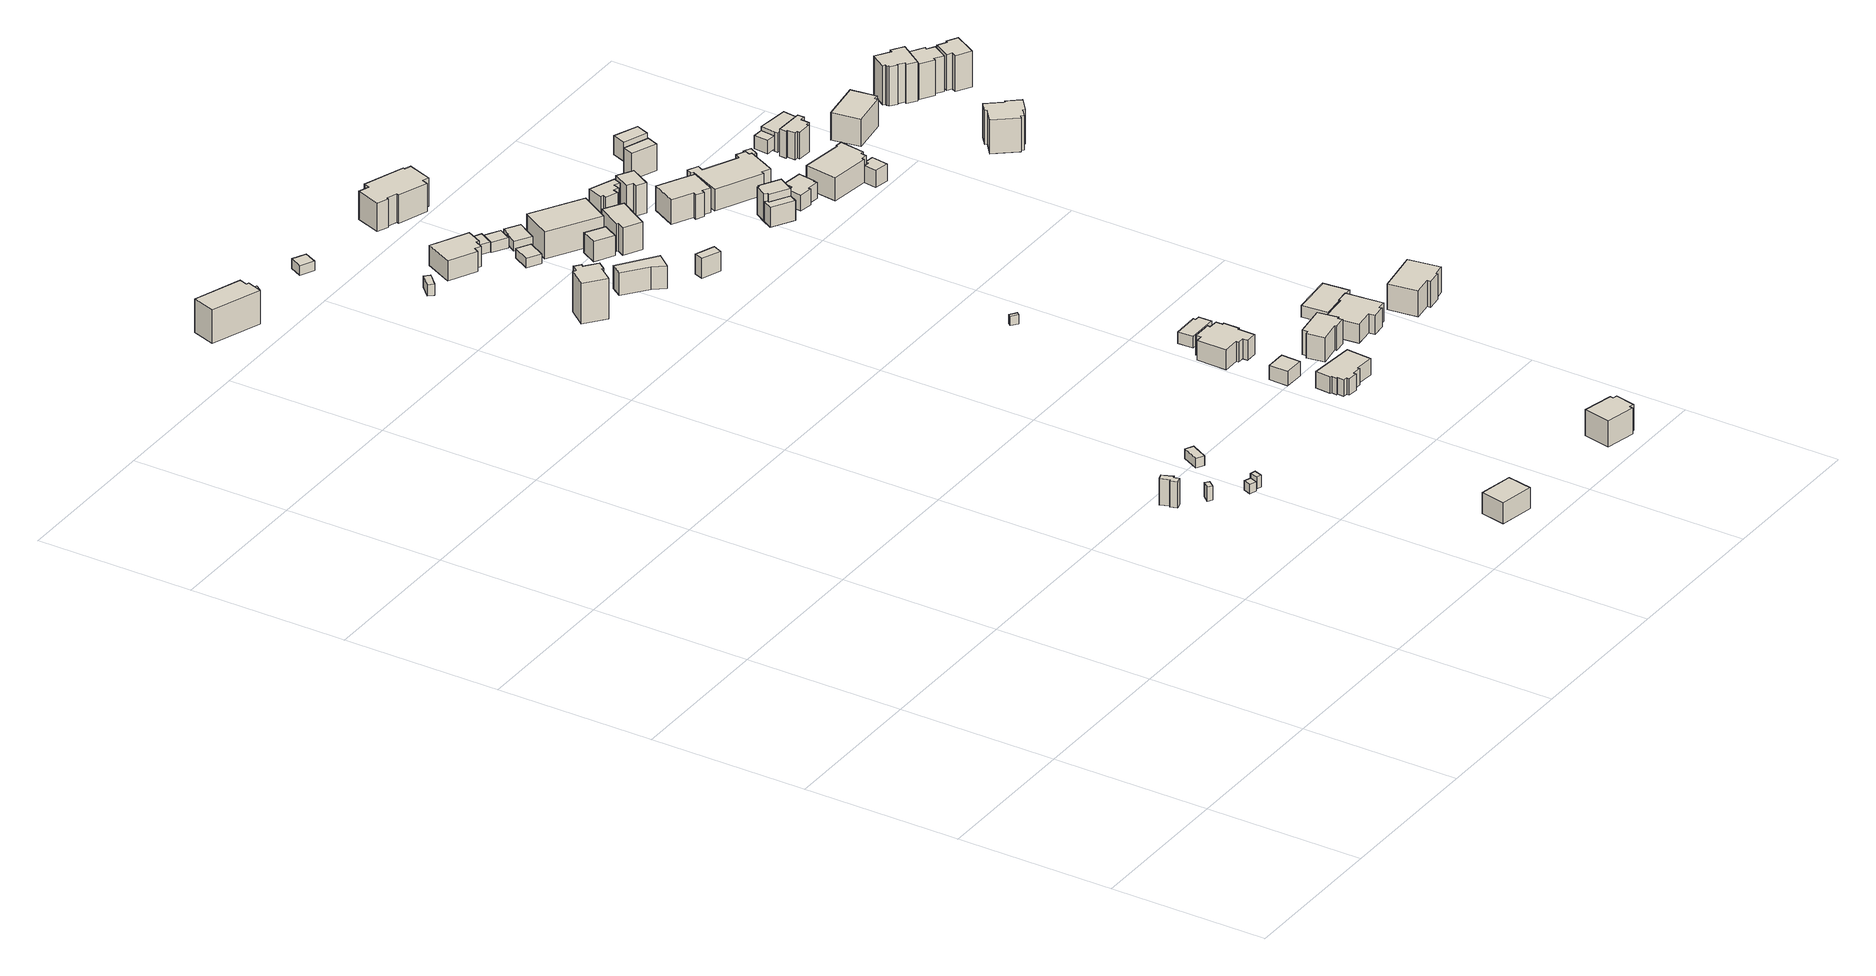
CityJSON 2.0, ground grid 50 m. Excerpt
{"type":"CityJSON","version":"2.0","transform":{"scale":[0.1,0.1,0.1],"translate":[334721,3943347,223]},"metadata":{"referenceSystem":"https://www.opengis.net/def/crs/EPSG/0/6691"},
"CityObjects":{
"building1":{"type":"Building","attributes":{"usage":"411","measuredHeight":14.5,"storeysAboveGround":1,"BuildingIDAttribute.prefecture":"14","BuildingIDAttribute.city":"14151","BuildingDetailAttribute.totalFloorArea":114.65,"BuildingDetailAttribute.buildingFootprintArea":114.65,"BuildingDetailAttribute.buildingStructureType":"601","BuildingDetailAttribute.buildingStructureOrgType":"1","BuildingDetailAttribute.orgUsage":"10","BuildingDetailAttribute.surveyYear":2015,"BuildingLandSlideRiskAttribute.description":"1","BuildingLandSlideRiskAttribute.areaType":"1"},"geometry":[{"type":"Solid","lod":"1","boundaries":[[[[0,1,2,3,4,5]],[[4,6,7,5]],[[3,8,6,4]],[[2,9,8,3]],[[1,10,9,2]],[[0,11,10,1]],[[5,7,11,0]],[[6,8,9,10,11,7]]]]}]},
"building2":{"type":"Building","attributes":{"BuildingIDAttribute.prefecture":"14","BuildingIDAttribute.city":"14151","BuildingDetailAttribute.surveyYear":2015,"BuildingLandSlideRiskAttribute.description":"1","BuildingLandSlideRiskAttribute.areaType":"1"},"geometry":[{"type":"Solid","lod":"1","boundaries":[[[[12,13,14,15]],[[14,16,17,15]],[[13,18,16,14]],[[12,19,18,13]],[[15,17,19,12]],[[16,18,19,17]]]]}]},
"building3":{"type":"Building","attributes":{"usage":"422","measuredHeight":5.3,"storeysAboveGround":1,"BuildingIDAttribute.prefecture":"14","BuildingIDAttribute.city":"14151","BuildingDetailAttribute.totalFloorArea":31.98,"BuildingDetailAttribute.buildingFootprintArea":31.98,"BuildingDetailAttribute.buildingStructureType":"601","BuildingDetailAttribute.buildingStructureOrgType":"1","BuildingDetailAttribute.orgUsage":"138","BuildingDetailAttribute.surveyYear":2015,"BuildingLandSlideRiskAttribute.description":"1","BuildingLandSlideRiskAttribute.areaType":"1"},"geometry":[{"type":"Solid","lod":"1","boundaries":[[[[20,21,22,23]],[[22,24,25,23]],[[21,26,24,22]],[[20,27,26,21]],[[23,25,27,20]],[[24,26,27,25]]]]}]},
"building4":{"type":"Building","attributes":{"measuredHeight":9,"BuildingIDAttribute.prefecture":"14","BuildingIDAttribute.city":"14151","BuildingDetailAttribute.surveyYear":2015},"geometry":[{"type":"Solid","lod":"1","boundaries":[[[[28,29,30,31,32,33,34,35]],[[34,36,37,35]],[[33,38,36,34]],[[32,39,38,33]],[[31,40,39,32]],[[30,41,40,31]],[[29,42,41,30]],[[28,43,42,29]],[[35,37,43,28]],[[36,38,39,40,41,42,43,37]]]]}]},
"building5":{"type":"Building","attributes":{"measuredHeight":3.9,"BuildingIDAttribute.prefecture":"14","BuildingIDAttribute.city":"14151","BuildingDetailAttribute.surveyYear":2015,"BuildingLandSlideRiskAttribute.description":"1","BuildingLandSlideRiskAttribute.areaType":"1"},"geometry":[{"type":"Solid","lod":"1","boundaries":[[[[44,45,46,47]],[[46,48,49,47]],[[45,50,48,46]],[[44,51,50,45]],[[47,49,51,44]],[[48,50,51,49]]]]}]},
"building6":{"type":"Building","attributes":{"measuredHeight":5,"BuildingIDAttribute.prefecture":"14","BuildingIDAttribute.city":"14151","BuildingDetailAttribute.surveyYear":2015},"geometry":[{"type":"Solid","lod":"1","boundaries":[[[[52,53,54,55]],[[54,56,57,55]],[[53,58,56,54]],[[52,59,58,53]],[[55,57,59,52]],[[56,58,59,57]]]]}]},
"building7":{"type":"Building","attributes":{"BuildingIDAttribute.prefecture":"14","BuildingIDAttribute.city":"14151","BuildingDetailAttribute.surveyYear":2015},"geometry":[{"type":"Solid","lod":"1","boundaries":[[[[60,61,62,63]],[[62,64,65,63]],[[61,66,64,62]],[[60,67,66,61]],[[63,65,67,60]],[[64,66,67,65]]]]}]},
"building8":{"type":"Building","attributes":{"measuredHeight":4.2,"BuildingIDAttribute.prefecture":"14","BuildingIDAttribute.city":"14151","BuildingDetailAttribute.surveyYear":2015},"geometry":[{"type":"Solid","lod":"1","boundaries":[[[[68,69,70,71]],[[70,72,73,71]],[[69,74,72,70]],[[68,75,74,69]],[[71,73,75,68]],[[72,74,75,73]]]]}]},
"building9":{"type":"Building","attributes":{"usage":"411","measuredHeight":14.2,"storeysAboveGround":2,"BuildingIDAttribute.prefecture":"14","BuildingIDAttribute.city":"14151","BuildingDetailAttribute.totalFloorArea":116.73,"BuildingDetailAttribute.buildingFootprintArea":58.37,"BuildingDetailAttribute.buildingStructureType":"601","BuildingDetailAttribute.buildingStructureOrgType":"1","BuildingDetailAttribute.orgUsage":"10","BuildingDetailAttribute.surveyYear":2015},"geometry":[{"type":"Solid","lod":"1","boundaries":[[[[76,77,78,79,80,81,82,83,84,85]],[[84,86,87,85]],[[83,88,86,84]],[[82,89,88,83]],[[81,90,89,82]],[[80,91,90,81]],[[79,92,91,80]],[[78,93,92,79]],[[77,94,93,78]],[[76,95,94,77]],[[85,87,95,76]],[[86,88,89,90,91,92,93,94,95,87]]]]}]},
"building10":{"type":"Building","attributes":{"usage":"411","measuredHeight":9.1,"storeysAboveGround":2,"BuildingIDAttribute.prefecture":"14","BuildingIDAttribute.city":"14151","BuildingDetailAttribute.totalFloorArea":195.23,"BuildingDetailAttribute.buildingFootprintArea":97.61,"BuildingDetailAttribute.buildingStructureType":"601","BuildingDetailAttribute.buildingStructureOrgType":"1","BuildingDetailAttribute.orgUsage":"10","BuildingDetailAttribute.surveyYear":2015,"BuildingLandSlideRiskAttribute.description":"1","BuildingLandSlideRiskAttribute.areaType":"1"},"geometry":[{"type":"Solid","lod":"1","boundaries":[[[[96,97,98,99,100,101,102,103]],[[102,104,105,103]],[[101,106,104,102]],[[100,107,106,101]],[[99,108,107,100]],[[98,109,108,99]],[[97,110,109,98]],[[96,111,110,97]],[[103,105,111,96]],[[104,106,107,108,109,110,111,105]]]]}]},
"building11":{"type":"Building","attributes":{"measuredHeight":3.7,"BuildingIDAttribute.prefecture":"14","BuildingIDAttribute.city":"14151","BuildingDetailAttribute.surveyYear":2015},"geometry":[{"type":"Solid","lod":"1","boundaries":[[[[112,113,114,115]],[[114,116,117,115]],[[113,118,116,114]],[[112,119,118,113]],[[115,117,119,112]],[[116,118,119,117]]]]}]},
"building12":{"type":"Building","attributes":{"usage":"411","measuredHeight":3.8,"storeysAboveGround":2,"BuildingIDAttribute.prefecture":"14","BuildingIDAttribute.city":"14151","BuildingDetailAttribute.totalFloorArea":31.25,"BuildingDetailAttribute.buildingFootprintArea":15.62,"BuildingDetailAttribute.buildingStructureType":"601","BuildingDetailAttribute.buildingStructureOrgType":"1","BuildingDetailAttribute.orgUsage":"10","BuildingDetailAttribute.surveyYear":2015,"BuildingLandSlideRiskAttribute.description":"1","BuildingLandSlideRiskAttribute.areaType":"1"},"geometry":[{"type":"Solid","lod":"1","boundaries":[[[[120,121,122,123]],[[122,124,125,123]],[[121,126,124,122]],[[120,127,126,121]],[[123,125,127,120]],[[124,126,127,125]]]]}]},
"building13":{"type":"Building","attributes":{"measuredHeight":5.1,"BuildingIDAttribute.prefecture":"14","BuildingIDAttribute.city":"14151","BuildingDetailAttribute.surveyYear":2015,"BuildingLandSlideRiskAttribute.description":"1","BuildingLandSlideRiskAttribute.areaType":"1"},"geometry":[{"type":"Solid","lod":"1","boundaries":[[[[128,129,130,131]],[[130,132,133,131]],[[129,134,132,130]],[[128,135,134,129]],[[131,133,135,128]],[[132,134,135,133]]]]}]},
"building14":{"type":"Building","attributes":{"usage":"411","measuredHeight":9.9,"storeysAboveGround":1,"BuildingIDAttribute.prefecture":"14","BuildingIDAttribute.city":"14151","BuildingDetailAttribute.totalFloorArea":170.17,"BuildingDetailAttribute.buildingFootprintArea":170.17,"BuildingDetailAttribute.buildingStructureType":"601","BuildingDetailAttribute.buildingStructureOrgType":"1","BuildingDetailAttribute.orgUsage":"10","BuildingDetailAttribute.surveyYear":2015,"BuildingLandSlideRiskAttribute.description":"1","BuildingLandSlideRiskAttribute.areaType":"1"},"geometry":[{"type":"Solid","lod":"1","boundaries":[[[[136,137,138,139,140,141,142,143,144,145,146,147,148,149]],[[148,150,151,149]],[[147,152,150,148]],[[146,153,152,147]],[[145,154,153,146]],[[144,155,154,145]],[[143,156,155,144]],[[142,157,156,143]],[[141,158,157,142]],[[140,159,158,141]],[[139,160,159,140]],[[138,161,160,139]],[[137,162,161,138]],[[136,163,162,137]],[[149,151,163,136]],[[150,152,153,154,155,156,157,158,159,160,161,162,163,151]]]]}]},
"building15":{"type":"Building","attributes":{"usage":"411","measuredHeight":3.9,"storeysAboveGround":2,"BuildingIDAttribute.prefecture":"14","BuildingIDAttribute.city":"14151","BuildingDetailAttribute.totalFloorArea":39.51,"BuildingDetailAttribute.buildingFootprintArea":19.75,"BuildingDetailAttribute.buildingStructureType":"601","BuildingDetailAttribute.buildingStructureOrgType":"1","BuildingDetailAttribute.orgUsage":"10","BuildingDetailAttribute.surveyYear":2015,"BuildingLandSlideRiskAttribute.description":"1","BuildingLandSlideRiskAttribute.areaType":"1"},"geometry":[{"type":"Solid","lod":"1","boundaries":[[[[164,165,166,167]],[[166,168,169,167]],[[165,170,168,166]],[[164,171,170,165]],[[167,169,171,164]],[[168,170,171,169]]]]}]},
"building16":{"type":"Building","attributes":{"usage":"411","measuredHeight":7.6,"storeysAboveGround":1,"BuildingIDAttribute.prefecture":"14","BuildingIDAttribute.city":"14151","BuildingDetailAttribute.totalFloorArea":58.87,"BuildingDetailAttribute.buildingFootprintArea":58.87,"BuildingDetailAttribute.buildingStructureType":"601","BuildingDetailAttribute.buildingStructureOrgType":"1","BuildingDetailAttribute.orgUsage":"10","BuildingDetailAttribute.surveyYear":2015,"BuildingLandSlideRiskAttribute.description":"1","BuildingLandSlideRiskAttribute.areaType":"1"},"geometry":[{"type":"Solid","lod":"1","boundaries":[[[[172,173,174,175,176]],[[175,177,178,176]],[[174,179,177,175]],[[173,180,179,174]],[[172,181,180,173]],[[176,178,181,172]],[[177,179,180,181,178]]]]}]},
"building17":{"type":"Building","attributes":{"usage":"413","storeysAboveGround":1,"BuildingIDAttribute.prefecture":"14","BuildingIDAttribute.city":"14151","BuildingDetailAttribute.totalFloorArea":33.97,"BuildingDetailAttribute.buildingFootprintArea":33.97,"BuildingDetailAttribute.buildingStructureType":"601","BuildingDetailAttribute.buildingStructureOrgType":"1","BuildingDetailAttribute.orgUsage":"30","BuildingDetailAttribute.surveyYear":2015,"BuildingLandSlideRiskAttribute.description":"1","BuildingLandSlideRiskAttribute.areaType":"1"},"geometry":[{"type":"Solid","lod":"1","boundaries":[[[[182,183,184,185,186,187]],[[186,188,189,187]],[[185,190,188,186]],[[184,191,190,185]],[[183,192,191,184]],[[182,193,192,183]],[[187,189,193,182]],[[188,190,191,192,193,189]]]]}]},
"building18":{"type":"Building","attributes":{"usage":"411","measuredHeight":7.7,"storeysAboveGround":1,"BuildingIDAttribute.prefecture":"14","BuildingIDAttribute.city":"14151","BuildingDetailAttribute.totalFloorArea":31.52,"BuildingDetailAttribute.buildingFootprintArea":31.52,"BuildingDetailAttribute.buildingStructureType":"601","BuildingDetailAttribute.buildingStructureOrgType":"1","BuildingDetailAttribute.orgUsage":"10","BuildingDetailAttribute.surveyYear":2015},"geometry":[{"type":"Solid","lod":"1","boundaries":[[[[194,195,196,197]],[[196,198,199,197]],[[195,200,198,196]],[[194,201,200,195]],[[197,199,201,194]],[[198,200,201,199]]]]}]},
"building19":{"type":"Building","attributes":{"usage":"411","measuredHeight":9.9,"storeysAboveGround":1,"BuildingIDAttribute.prefecture":"14","BuildingIDAttribute.city":"14151","BuildingDetailAttribute.totalFloorArea":178.72,"BuildingDetailAttribute.buildingFootprintArea":178.72,"BuildingDetailAttribute.buildingStructureType":"601","BuildingDetailAttribute.buildingStructureOrgType":"1","BuildingDetailAttribute.orgUsage":"10","BuildingDetailAttribute.surveyYear":2015},"geometry":[{"type":"Solid","lod":"1","boundaries":[[[[202,203,204,205]],[[204,206,207,205]],[[203,208,206,204]],[[202,209,208,203]],[[205,207,209,202]],[[206,208,209,207]]]]}]},
"building20":{"type":"Building","attributes":{"usage":"411","measuredHeight":6.5,"storeysAboveGround":1,"BuildingIDAttribute.prefecture":"14","BuildingIDAttribute.city":"14151","BuildingDetailAttribute.totalFloorArea":18.61,"BuildingDetailAttribute.buildingFootprintArea":18.61,"BuildingDetailAttribute.buildingStructureType":"601","BuildingDetailAttribute.buildingStructureOrgType":"1","BuildingDetailAttribute.orgUsage":"10","BuildingDetailAttribute.surveyYear":2015,"BuildingLandSlideRiskAttribute.description":"1","BuildingLandSlideRiskAttribute.areaType":"1"},"geometry":[{"type":"Solid","lod":"1","boundaries":[[[[210,211,212,213]],[[212,214,215,213]],[[211,216,214,212]],[[210,217,216,211]],[[213,215,217,210]],[[214,216,217,215]]]]}]},
"building21":{"type":"Building","attributes":{"usage":"411","measuredHeight":7.1,"storeysAboveGround":1,"BuildingIDAttribute.prefecture":"14","BuildingIDAttribute.city":"14151","BuildingDetailAttribute.totalFloorArea":71.22,"BuildingDetailAttribute.buildingFootprintArea":71.22,"BuildingDetailAttribute.buildingStructureType":"601","BuildingDetailAttribute.buildingStructureOrgType":"1","BuildingDetailAttribute.orgUsage":"10","BuildingDetailAttribute.surveyYear":2015,"BuildingLandSlideRiskAttribute.description":"1","BuildingLandSlideRiskAttribute.areaType":"1"},"geometry":[{"type":"Solid","lod":"1","boundaries":[[[[218,219,220,221]],[[220,222,223,221]],[[219,224,222,220]],[[218,225,224,219]],[[221,223,225,218]],[[222,224,225,223]]]]}]},
"building22":{"type":"Building","attributes":{"usage":"411","measuredHeight":9.9,"storeysAboveGround":2,"BuildingIDAttribute.prefecture":"14","BuildingIDAttribute.city":"14151","BuildingDetailAttribute.totalFloorArea":129.74,"BuildingDetailAttribute.buildingFootprintArea":64.87,"BuildingDetailAttribute.buildingStructureType":"601","BuildingDetailAttribute.buildingStructureOrgType":"1","BuildingDetailAttribute.orgUsage":"10","BuildingDetailAttribute.surveyYear":2015},"geometry":[{"type":"Solid","lod":"1","boundaries":[[[[226,227,228,229,230,231]],[[230,232,233,231]],[[229,234,232,230]],[[228,235,234,229]],[[227,236,235,228]],[[226,237,236,227]],[[231,233,237,226]],[[232,234,235,236,237,233]]]]}]},
"building23":{"type":"Building","attributes":{"usage":"411","measuredHeight":9.9,"storeysAboveGround":1,"BuildingIDAttribute.prefecture":"14","BuildingIDAttribute.city":"14151","BuildingDetailAttribute.totalFloorArea":39.64,"BuildingDetailAttribute.buildingFootprintArea":39.64,"BuildingDetailAttribute.buildingStructureType":"601","BuildingDetailAttribute.buildingStructureOrgType":"1","BuildingDetailAttribute.orgUsage":"10","BuildingDetailAttribute.surveyYear":2015},"geometry":[{"type":"Solid","lod":"1","boundaries":[[[[238,239,240,241,242,243,244,245,246,247]],[[246,248,249,247]],[[245,250,248,246]],[[244,251,250,245]],[[243,252,251,244]],[[242,253,252,243]],[[241,254,253,242]],[[240,255,254,241]],[[239,256,255,240]],[[238,257,256,239]],[[247,249,257,238]],[[248,250,251,252,253,254,255,256,257,249]]]]}]},
"building24":{"type":"Building","attributes":{"BuildingIDAttribute.prefecture":"14","BuildingIDAttribute.city":"14151","BuildingDetailAttribute.surveyYear":2015},"geometry":[{"type":"Solid","lod":"1","boundaries":[[[[258,259,260,261]],[[260,262,263,261]],[[259,264,262,260]],[[258,265,264,259]],[[261,263,265,258]],[[262,264,265,263]]]]}]},
"building25":{"type":"Building","attributes":{"usage":"411","measuredHeight":10.3,"storeysAboveGround":2,"BuildingIDAttribute.prefecture":"14","BuildingIDAttribute.city":"14151","BuildingDetailAttribute.totalFloorArea":64.96,"BuildingDetailAttribute.buildingFootprintArea":32.48,"BuildingDetailAttribute.buildingStructureType":"601","BuildingDetailAttribute.buildingStructureOrgType":"1","BuildingDetailAttribute.orgUsage":"10","BuildingDetailAttribute.surveyYear":2015,"BuildingLandSlideRiskAttribute.description":"1","BuildingLandSlideRiskAttribute.areaType":"1"},"geometry":[{"type":"Solid","lod":"1","boundaries":[[[[266,267,268,269,270,271]],[[270,272,273,271]],[[269,274,272,270]],[[268,275,274,269]],[[267,276,275,268]],[[266,277,276,267]],[[271,273,277,266]],[[272,274,275,276,277,273]]]]}]},
"building26":{"type":"Building","attributes":{"usage":"411","measuredHeight":9.2,"storeysAboveGround":2,"BuildingIDAttribute.prefecture":"14","BuildingIDAttribute.city":"14151","BuildingDetailAttribute.totalFloorArea":183.57,"BuildingDetailAttribute.buildingFootprintArea":91.78,"BuildingDetailAttribute.buildingStructureType":"601","BuildingDetailAttribute.buildingStructureOrgType":"1","BuildingDetailAttribute.orgUsage":"10","BuildingDetailAttribute.surveyYear":2015,"BuildingLandSlideRiskAttribute.description":"1","BuildingLandSlideRiskAttribute.areaType":"1"},"geometry":[{"type":"Solid","lod":"1","boundaries":[[[[278,279,280,281,282,283,284,285,286,287]],[[286,288,289,287]],[[285,290,288,286]],[[284,291,290,285]],[[283,292,291,284]],[[282,293,292,283]],[[281,294,293,282]],[[280,295,294,281]],[[279,296,295,280]],[[278,297,296,279]],[[287,289,297,278]],[[288,290,291,292,293,294,295,296,297,289]]]]}]},
"building27":{"type":"Building","attributes":{"usage":"411","measuredHeight":5.1,"storeysAboveGround":1,"BuildingIDAttribute.prefecture":"14","BuildingIDAttribute.city":"14151","BuildingDetailAttribute.totalFloorArea":35.84,"BuildingDetailAttribute.buildingFootprintArea":35.84,"BuildingDetailAttribute.buildingStructureType":"601","BuildingDetailAttribute.buildingStructureOrgType":"1","BuildingDetailAttribute.orgUsage":"10","BuildingDetailAttribute.surveyYear":2015,"BuildingLandSlideRiskAttribute.description":"1","BuildingLandSlideRiskAttribute.areaType":"1"},"geometry":[{"type":"Solid","lod":"1","boundaries":[[[[298,299,300,301]],[[300,302,303,301]],[[299,304,302,300]],[[298,305,304,299]],[[301,303,305,298]],[[302,304,305,303]]]]}]},
"building28":{"type":"Building","attributes":{"usage":"411","measuredHeight":7.7,"storeysAboveGround":1,"BuildingIDAttribute.prefecture":"14","BuildingIDAttribute.city":"14151","BuildingDetailAttribute.totalFloorArea":119.8,"BuildingDetailAttribute.buildingFootprintArea":119.8,"BuildingDetailAttribute.buildingStructureType":"601","BuildingDetailAttribute.buildingStructureOrgType":"1","BuildingDetailAttribute.orgUsage":"10","BuildingDetailAttribute.surveyYear":2015,"BuildingLandSlideRiskAttribute.description":"1","BuildingLandSlideRiskAttribute.areaType":"1"},"geometry":[{"type":"Solid","lod":"1","boundaries":[[[[306,307,308,309,310,311,312,313,314,315,316,317,318,319,320,321]],[[320,322,323,321]],[[319,324,322,320]],[[318,325,324,319]],[[317,326,325,318]],[[316,327,326,317]],[[315,328,327,316]],[[314,329,328,315]],[[313,330,329,314]],[[312,331,330,313]],[[311,332,331,312]],[[310,333,332,311]],[[309,334,333,310]],[[308,335,334,309]],[[307,336,335,308]],[[306,337,336,307]],[[321,323,337,306]],[[322,324,325,326,327,328,329,330,331,332,333,334,335,336,337,323]]]]}]},
"building29":{"type":"Building","attributes":{"measuredHeight":8.1,"BuildingIDAttribute.prefecture":"14","BuildingIDAttribute.city":"14151","BuildingDetailAttribute.surveyYear":2015,"BuildingLandSlideRiskAttribute.description":"1","BuildingLandSlideRiskAttribute.areaType":"1"},"geometry":[{"type":"Solid","lod":"1","boundaries":[[[[338,339,340,341,342,343]],[[342,344,345,343]],[[341,346,344,342]],[[340,347,346,341]],[[339,348,347,340]],[[338,349,348,339]],[[343,345,349,338]],[[344,346,347,348,349,345]]]]}]},
"building30":{"type":"Building","attributes":{"usage":"411","measuredHeight":5,"storeysAboveGround":1,"BuildingIDAttribute.prefecture":"14","BuildingIDAttribute.city":"14151","BuildingDetailAttribute.totalFloorArea":42.16,"BuildingDetailAttribute.buildingFootprintArea":42.16,"BuildingDetailAttribute.buildingStructureType":"601","BuildingDetailAttribute.buildingStructureOrgType":"1","BuildingDetailAttribute.orgUsage":"10","BuildingDetailAttribute.surveyYear":2015},"geometry":[{"type":"Solid","lod":"1","boundaries":[[[[350,351,352,353,354,355]],[[354,356,357,355]],[[353,358,356,354]],[[352,359,358,353]],[[351,360,359,352]],[[350,361,360,351]],[[355,357,361,350]],[[356,358,359,360,361,357]]]]}]},
"building31":{"type":"Building","attributes":{"usage":"411","measuredHeight":9.6,"storeysAboveGround":1,"BuildingIDAttribute.prefecture":"14","BuildingIDAttribute.city":"14151","BuildingDetailAttribute.totalFloorArea":43.98,"BuildingDetailAttribute.buildingFootprintArea":43.98,"BuildingDetailAttribute.buildingStructureType":"601","BuildingDetailAttribute.buildingStructureOrgType":"1","BuildingDetailAttribute.orgUsage":"10","BuildingDetailAttribute.surveyYear":2015},"geometry":[{"type":"Solid","lod":"1","boundaries":[[[[362,363,364,365,342,341,340,339]],[[340,366,367,339]],[[341,368,366,340]],[[342,369,368,341]],[[365,370,369,342]],[[364,371,370,365]],[[363,372,371,364]],[[362,373,372,363]],[[339,367,373,362]],[[366,368,369,370,371,372,373,367]]]]}]},
"building32":{"type":"Building","attributes":{"usage":"411","measuredHeight":6.4,"storeysAboveGround":1,"BuildingIDAttribute.prefecture":"14","BuildingIDAttribute.city":"14151","BuildingDetailAttribute.totalFloorArea":112.11,"BuildingDetailAttribute.buildingFootprintArea":112.11,"BuildingDetailAttribute.buildingStructureType":"601","BuildingDetailAttribute.buildingStructureOrgType":"1","BuildingDetailAttribute.orgUsage":"10","BuildingDetailAttribute.surveyYear":2015,"BuildingLandSlideRiskAttribute.description":"1","BuildingLandSlideRiskAttribute.areaType":"1"},"geometry":[{"type":"Solid","lod":"1","boundaries":[[[[374,375,376,377,378,379,380,381,382,383,384,385,386,387]],[[386,388,389,387]],[[385,390,388,386]],[[384,391,390,385]],[[383,392,391,384]],[[382,393,392,383]],[[381,394,393,382]],[[380,395,394,381]],[[379,396,395,380]],[[378,397,396,379]],[[377,398,397,378]],[[376,399,398,377]],[[375,400,399,376]],[[374,401,400,375]],[[387,389,401,374]],[[388,390,391,392,393,394,395,396,397,398,399,400,401,389]]]]}]},
"building33":{"type":"Building","attributes":{"measuredHeight":11.2,"BuildingIDAttribute.prefecture":"14","BuildingIDAttribute.city":"14151","BuildingDetailAttribute.surveyYear":2015,"BuildingLandSlideRiskAttribute.description":"1","BuildingLandSlideRiskAttribute.areaType":"1"},"geometry":[{"type":"Solid","lod":"1","boundaries":[[[[402,403,404,405]],[[404,406,407,405]],[[403,408,406,404]],[[402,409,408,403]],[[405,407,409,402]],[[406,408,409,407]]]]}]},
"building34":{"type":"Building","attributes":{"usage":"411","measuredHeight":8.8,"storeysAboveGround":2,"BuildingIDAttribute.prefecture":"14","BuildingIDAttribute.city":"14151","BuildingDetailAttribute.totalFloorArea":366.83,"BuildingDetailAttribute.buildingFootprintArea":183.41,"BuildingDetailAttribute.buildingStructureType":"601","BuildingDetailAttribute.buildingStructureOrgType":"1","BuildingDetailAttribute.orgUsage":"10","BuildingDetailAttribute.surveyYear":2015},"geometry":[{"type":"Solid","lod":"1","boundaries":[[[[410,411,412,413,414,415,416,417,418,419,420,421,422,423,424,425]],[[424,426,427,425]],[[423,428,426,424]],[[422,429,428,423]],[[421,430,429,422]],[[420,431,430,421]],[[419,432,431,420]],[[418,433,432,419]],[[417,434,433,418]],[[416,435,434,417]],[[415,436,435,416]],[[414,437,436,415]],[[413,438,437,414]],[[412,439,438,413]],[[411,440,439,412]],[[410,441,440,411]],[[425,427,441,410]],[[426,428,429,430,431,432,433,434,435,436,437,438,439,440,441,427]]]]}]},
"building35":{"type":"Building","attributes":{"measuredHeight":7.3,"BuildingIDAttribute.prefecture":"14","BuildingIDAttribute.city":"14151","BuildingDetailAttribute.surveyYear":2015,"BuildingLandSlideRiskAttribute.description":"1","BuildingLandSlideRiskAttribute.areaType":"1"},"geometry":[{"type":"Solid","lod":"1","boundaries":[[[[442,443,444,445]],[[444,446,447,445]],[[443,448,446,444]],[[442,449,448,443]],[[445,447,449,442]],[[446,448,449,447]]]]}]},
"building36":{"type":"Building","attributes":{"usage":"411","measuredHeight":6,"storeysAboveGround":2,"BuildingIDAttribute.prefecture":"14","BuildingIDAttribute.city":"14151","BuildingDetailAttribute.totalFloorArea":89.78,"BuildingDetailAttribute.buildingFootprintArea":44.89,"BuildingDetailAttribute.buildingStructureType":"601","BuildingDetailAttribute.buildingStructureOrgType":"1","BuildingDetailAttribute.orgUsage":"10","BuildingDetailAttribute.surveyYear":2015},"geometry":[{"type":"Solid","lod":"1","boundaries":[[[[450,451,452,453,454,455,456,457,458,459]],[[458,460,461,459]],[[457,462,460,458]],[[456,463,462,457]],[[455,464,463,456]],[[454,465,464,455]],[[453,466,465,454]],[[452,467,466,453]],[[451,468,467,452]],[[450,469,468,451]],[[459,461,469,450]],[[460,462,463,464,465,466,467,468,469,461]]]]}]},
"building37":{"type":"Building","attributes":{"usage":"411","measuredHeight":9.4,"storeysAboveGround":2,"BuildingIDAttribute.prefecture":"14","BuildingIDAttribute.city":"14151","BuildingDetailAttribute.totalFloorArea":159.4,"BuildingDetailAttribute.buildingFootprintArea":79.7,"BuildingDetailAttribute.buildingStructureType":"601","BuildingDetailAttribute.buildingStructureOrgType":"1","BuildingDetailAttribute.orgUsage":"10","BuildingDetailAttribute.surveyYear":2015,"BuildingLandSlideRiskAttribute.description":"1","BuildingLandSlideRiskAttribute.areaType":"1"},"geometry":[{"type":"Solid","lod":"1","boundaries":[[[[470,471,472,473,474,475,476,477]],[[476,478,479,477]],[[475,480,478,476]],[[474,481,480,475]],[[473,482,481,474]],[[472,483,482,473]],[[471,484,483,472]],[[470,485,484,471]],[[477,479,485,470]],[[478,480,481,482,483,484,485,479]]]]}]},
"building38":{"type":"Building","attributes":{"usage":"411","measuredHeight":8.7,"storeysAboveGround":1,"BuildingIDAttribute.prefecture":"14","BuildingIDAttribute.city":"14151","BuildingDetailAttribute.totalFloorArea":76.99,"BuildingDetailAttribute.buildingFootprintArea":76.99,"BuildingDetailAttribute.buildingStructureType":"601","BuildingDetailAttribute.buildingStructureOrgType":"1","BuildingDetailAttribute.orgUsage":"10","BuildingDetailAttribute.surveyYear":2015,"BuildingLandSlideRiskAttribute.description":"1","BuildingLandSlideRiskAttribute.areaType":"1"},"geometry":[{"type":"Solid","lod":"1","boundaries":[[[[486,487,488,489,490,491,492,493,494,495]],[[494,496,497,495]],[[493,498,496,494]],[[492,499,498,493]],[[491,500,499,492]],[[490,501,500,491]],[[489,502,501,490]],[[488,503,502,489]],[[487,504,503,488]],[[486,505,504,487]],[[495,497,505,486]],[[496,498,499,500,501,502,503,504,505,497]]]]}]},
"building39":{"type":"Building","attributes":{"measuredHeight":3.9,"BuildingIDAttribute.prefecture":"14","BuildingIDAttribute.city":"14151","BuildingDetailAttribute.surveyYear":2015},"geometry":[{"type":"Solid","lod":"1","boundaries":[[[[506,507,508,509]],[[508,510,511,509]],[[507,512,510,508]],[[506,513,512,507]],[[509,511,513,506]],[[510,512,513,511]]]]}]},
"building40":{"type":"Building","attributes":{"usage":"411","measuredHeight":8.3,"storeysAboveGround":2,"BuildingIDAttribute.prefecture":"14","BuildingIDAttribute.city":"14151","BuildingDetailAttribute.totalFloorArea":257.1,"BuildingDetailAttribute.buildingFootprintArea":128.55,"BuildingDetailAttribute.buildingStructureType":"601","BuildingDetailAttribute.buildingStructureOrgType":"1","BuildingDetailAttribute.orgUsage":"10","BuildingDetailAttribute.surveyYear":2015,"BuildingLandSlideRiskAttribute.description":"1","BuildingLandSlideRiskAttribute.areaType":"1"},"geometry":[{"type":"Solid","lod":"1","boundaries":[[[[514,515,516,517,518,519,520,521,522,523]],[[522,524,525,523]],[[521,526,524,522]],[[520,527,526,521]],[[519,528,527,520]],[[518,529,528,519]],[[517,530,529,518]],[[516,531,530,517]],[[515,532,531,516]],[[514,533,532,515]],[[523,525,533,514]],[[524,526,527,528,529,530,531,532,533,525]]]]}]},
"building41":{"type":"Building","attributes":{"usage":"411","measuredHeight":5.9,"storeysAboveGround":2,"BuildingIDAttribute.prefecture":"14","BuildingIDAttribute.city":"14151","BuildingDetailAttribute.totalFloorArea":39.45,"BuildingDetailAttribute.buildingFootprintArea":19.72,"BuildingDetailAttribute.buildingStructureType":"601","BuildingDetailAttribute.buildingStructureOrgType":"1","BuildingDetailAttribute.orgUsage":"10","BuildingDetailAttribute.surveyYear":2015,"BuildingLandSlideRiskAttribute.description":"1","BuildingLandSlideRiskAttribute.areaType":"1"},"geometry":[{"type":"Solid","lod":"1","boundaries":[[[[534,535,536,537,538,539]],[[538,540,541,539]],[[537,542,540,538]],[[536,543,542,537]],[[535,544,543,536]],[[534,545,544,535]],[[539,541,545,534]],[[540,542,543,544,545,541]]]]}]},
"building42":{"type":"Building","attributes":{"measuredHeight":6.1,"BuildingIDAttribute.prefecture":"14","BuildingIDAttribute.city":"14151","BuildingDetailAttribute.surveyYear":2015},"geometry":[{"type":"Solid","lod":"1","boundaries":[[[[546,547,548,549]],[[548,550,551,549]],[[547,552,550,548]],[[546,553,552,547]],[[549,551,553,546]],[[550,552,553,551]]]]}]},
"building43":{"type":"Building","attributes":{"usage":"411","measuredHeight":7.3,"storeysAboveGround":1,"BuildingIDAttribute.prefecture":"14","BuildingIDAttribute.city":"14151","BuildingDetailAttribute.totalFloorArea":157.86,"BuildingDetailAttribute.buildingFootprintArea":157.86,"BuildingDetailAttribute.buildingStructureType":"601","BuildingDetailAttribute.buildingStructureOrgType":"1","BuildingDetailAttribute.orgUsage":"10","BuildingDetailAttribute.surveyYear":2015,"BuildingLandSlideRiskAttribute.description":"1","BuildingLandSlideRiskAttribute.areaType":"1"},"geometry":[{"type":"Solid","lod":"1","boundaries":[[[[554,555,556,557,558,559,560,561,562,563]],[[562,564,565,563]],[[561,566,564,562]],[[560,567,566,561]],[[559,568,567,560]],[[558,569,568,559]],[[557,570,569,558]],[[556,571,570,557]],[[555,572,571,556]],[[554,573,572,555]],[[563,565,573,554]],[[564,566,567,568,569,570,571,572,573,565]]]]}]},
"building44":{"type":"Building","attributes":{"usage":"411","measuredHeight":9.4,"storeysAboveGround":2,"BuildingIDAttribute.prefecture":"14","BuildingIDAttribute.city":"14151","BuildingDetailAttribute.totalFloorArea":70.36,"BuildingDetailAttribute.buildingFootprintArea":35.18,"BuildingDetailAttribute.buildingStructureType":"601","BuildingDetailAttribute.buildingStructureOrgType":"1","BuildingDetailAttribute.orgUsage":"10","BuildingDetailAttribute.surveyYear":2015,"BuildingLandSlideRiskAttribute.description":"1","BuildingLandSlideRiskAttribute.areaType":"1"},"geometry":[{"type":"Solid","lod":"1","boundaries":[[[[574,575,576,577,578,579,580,581,582,583,584,585]],[[584,586,587,585]],[[583,588,586,584]],[[582,589,588,583]],[[581,590,589,582]],[[580,591,590,581]],[[579,592,591,580]],[[578,593,592,579]],[[577,594,593,578]],[[576,595,594,577]],[[575,596,595,576]],[[574,597,596,575]],[[585,587,597,574]],[[586,588,589,590,591,592,593,594,595,596,597,587]]]]}]},
"building45":{"type":"Building","attributes":{"usage":"411","measuredHeight":5.5,"storeysAboveGround":1,"BuildingIDAttribute.prefecture":"14","BuildingIDAttribute.city":"14151","BuildingDetailAttribute.totalFloorArea":94.12,"BuildingDetailAttribute.buildingFootprintArea":94.12,"BuildingDetailAttribute.buildingStructureType":"601","BuildingDetailAttribute.buildingStructureOrgType":"1","BuildingDetailAttribute.orgUsage":"10","BuildingDetailAttribute.surveyYear":2015,"BuildingLandSlideRiskAttribute.description":"1","BuildingLandSlideRiskAttribute.areaType":"1"},"geometry":[{"type":"Solid","lod":"1","boundaries":[[[[598,599,600,601]],[[600,602,603,601]],[[599,604,602,600]],[[598,605,604,599]],[[601,603,605,598]],[[602,604,605,603]]]]}]},
"building46":{"type":"Building","attributes":{"usage":"411","measuredHeight":6.6,"storeysAboveGround":1,"BuildingIDAttribute.prefecture":"14","BuildingIDAttribute.city":"14151","BuildingDetailAttribute.totalFloorArea":47.7,"BuildingDetailAttribute.buildingFootprintArea":47.7,"BuildingDetailAttribute.buildingStructureType":"601","BuildingDetailAttribute.buildingStructureOrgType":"1","BuildingDetailAttribute.orgUsage":"10","BuildingDetailAttribute.surveyYear":2015,"BuildingLandSlideRiskAttribute.description":"1","BuildingLandSlideRiskAttribute.areaType":"1"},"geometry":[{"type":"Solid","lod":"1","boundaries":[[[[606,607,608,609,610,611,612]],[[611,613,614,612]],[[610,615,613,611]],[[609,616,615,610]],[[608,617,616,609]],[[607,618,617,608]],[[606,619,618,607]],[[612,614,619,606]],[[613,615,616,617,618,619,614]]]]}]},
"building47":{"type":"Building","attributes":{"usage":"411","measuredHeight":9.9,"storeysAboveGround":2,"BuildingIDAttribute.prefecture":"14","BuildingIDAttribute.city":"14151","BuildingDetailAttribute.totalFloorArea":239.9,"BuildingDetailAttribute.buildingFootprintArea":119.95,"BuildingDetailAttribute.buildingStructureType":"601","BuildingDetailAttribute.buildingStructureOrgType":"1","BuildingDetailAttribute.orgUsage":"10","BuildingDetailAttribute.surveyYear":2015,"BuildingLandSlideRiskAttribute.description":"1","BuildingLandSlideRiskAttribute.areaType":"1"},"geometry":[{"type":"Solid","lod":"1","boundaries":[[[[620,621,622,623,624,625,626,627]],[[626,628,629,627]],[[625,630,628,626]],[[624,631,630,625]],[[623,632,631,624]],[[622,633,632,623]],[[621,634,633,622]],[[620,635,634,621]],[[627,629,635,620]],[[628,630,631,632,633,634,635,629]]]]}]},
"building48":{"type":"Building","attributes":{"usage":"411","measuredHeight":10.3,"storeysAboveGround":2,"BuildingIDAttribute.prefecture":"14","BuildingIDAttribute.city":"14151","BuildingDetailAttribute.totalFloorArea":198.57,"BuildingDetailAttribute.buildingFootprintArea":99.28,"BuildingDetailAttribute.buildingStructureType":"601","BuildingDetailAttribute.buildingStructureOrgType":"1","BuildingDetailAttribute.orgUsage":"10","BuildingDetailAttribute.surveyYear":2015,"BuildingLandSlideRiskAttribute.description":"1","BuildingLandSlideRiskAttribute.areaType":"1"},"geometry":[{"type":"Solid","lod":"1","boundaries":[[[[636,637,638,639,640,641]],[[640,642,643,641]],[[639,644,642,640]],[[638,645,644,639]],[[637,646,645,638]],[[636,647,646,637]],[[641,643,647,636]],[[642,644,645,646,647,643]]]]}]},
"building49":{"type":"Building","attributes":{"usage":"411","measuredHeight":12.8,"storeysAboveGround":2,"BuildingIDAttribute.prefecture":"14","BuildingIDAttribute.city":"14151","BuildingDetailAttribute.totalFloorArea":156.34,"BuildingDetailAttribute.buildingFootprintArea":78.17,"BuildingDetailAttribute.buildingStructureType":"601","BuildingDetailAttribute.buildingStructureOrgType":"1","BuildingDetailAttribute.orgUsage":"10","BuildingDetailAttribute.surveyYear":2015,"BuildingLandSlideRiskAttribute.description":"1","BuildingLandSlideRiskAttribute.areaType":"1"},"geometry":[{"type":"Solid","lod":"1","boundaries":[[[[648,649,650,651,652,653,654,655,656,657,658,659]],[[658,660,661,659]],[[657,662,660,658]],[[656,663,662,657]],[[655,664,663,656]],[[654,665,664,655]],[[653,666,665,654]],[[652,667,666,653]],[[651,668,667,652]],[[650,669,668,651]],[[649,670,669,650]],[[648,671,670,649]],[[659,661,671,648]],[[660,662,663,664,665,666,667,668,669,670,671,661]]]]}]},
"building50":{"type":"Building","attributes":{"usage":"411","measuredHeight":14.9,"storeysAboveGround":2,"BuildingIDAttribute.prefecture":"14","BuildingIDAttribute.city":"14151","BuildingDetailAttribute.totalFloorArea":125.27,"BuildingDetailAttribute.buildingFootprintArea":62.63,"BuildingDetailAttribute.buildingStructureType":"601","BuildingDetailAttribute.buildingStructureOrgType":"1","BuildingDetailAttribute.orgUsage":"10","BuildingDetailAttribute.surveyYear":2015,"BuildingLandSlideRiskAttribute.description":"1","BuildingLandSlideRiskAttribute.areaType":"1"},"geometry":[{"type":"Solid","lod":"1","boundaries":[[[[672,673,674,675,676,677,678,679,680,681,682,683,684,685]],[[684,686,687,685]],[[683,688,686,684]],[[682,689,688,683]],[[681,690,689,682]],[[680,691,690,681]],[[679,692,691,680]],[[678,693,692,679]],[[677,694,693,678]],[[676,695,694,677]],[[675,696,695,676]],[[674,697,696,675]],[[673,698,697,674]],[[672,699,698,673]],[[685,687,699,672]],[[686,688,689,690,691,692,693,694,695,696,697,698,699,687]]]]}]},
"building51":{"type":"Building","attributes":{"usage":"411","measuredHeight":12.3,"storeysAboveGround":2,"BuildingIDAttribute.prefecture":"14","BuildingIDAttribute.city":"14151","BuildingDetailAttribute.totalFloorArea":89.11,"BuildingDetailAttribute.buildingFootprintArea":44.55,"BuildingDetailAttribute.buildingStructureType":"601","BuildingDetailAttribute.buildingStructureOrgType":"1","BuildingDetailAttribute.orgUsage":"10","BuildingDetailAttribute.surveyYear":2015,"BuildingLandSlideRiskAttribute.description":"1","BuildingLandSlideRiskAttribute.areaType":"1"},"geometry":[{"type":"Solid","lod":"1","boundaries":[[[[700,701,702,703,704,705,706,707]],[[706,708,709,707]],[[705,710,708,706]],[[704,711,710,705]],[[703,712,711,704]],[[702,713,712,703]],[[701,714,713,702]],[[700,715,714,701]],[[707,709,715,700]],[[708,710,711,712,713,714,715,709]]]]}]},
"building52":{"type":"Building","attributes":{"usage":"411","measuredHeight":12.7,"storeysAboveGround":2,"BuildingIDAttribute.prefecture":"14","BuildingIDAttribute.city":"14151","BuildingDetailAttribute.totalFloorArea":87.34,"BuildingDetailAttribute.buildingFootprintArea":43.67,"BuildingDetailAttribute.buildingStructureType":"601","BuildingDetailAttribute.buildingStructureOrgType":"1","BuildingDetailAttribute.orgUsage":"10","BuildingDetailAttribute.surveyYear":2015,"BuildingLandSlideRiskAttribute.description":"1","BuildingLandSlideRiskAttribute.areaType":"1"},"geometry":[{"type":"Solid","lod":"1","boundaries":[[[[716,717,718,719,720,721,722,723]],[[722,724,725,723]],[[721,726,724,722]],[[720,727,726,721]],[[719,728,727,720]],[[718,729,728,719]],[[717,730,729,718]],[[716,731,730,717]],[[723,725,731,716]],[[724,726,727,728,729,730,731,725]]]]}]}
},
"vertices":[
[32,3319,463],[183,3265,463],[174,3240,463],[183,3237,463],[166,3189,463],[7,3246,463],[166,3189,572],[7,3246,572],[183,3237,572],[174,3240,572],[183,3265,572],[32,3319,572],
[208,3247,498],[220,3264,498],[243,3248,498],[230,3231,498],[243,3248,528],[230,3231,528],[220,3264,528],[208,3247,528],
[372,3188,514],[392,3228,514],[435,3207,514],[415,3167,514],[435,3207,545],[415,3167,545],[392,3228,545],[372,3188,545],
[1171,839,119],[1176,822,119],[1157,816,119],[1150,838,119],[1155,839,119],[1144,869,119],[1164,876,119],[1177,841,119],[1164,876,204],[1177,841,204],[1144,869,204],[1155,839,204],[1150,838,204],[1157,816,204],[1176,822,204],[1171,839,204],
[546,2858,466],[531,2873,466],[567,2908,466],[582,2892,466],[567,2908,502],[582,2892,502],[531,2873,502],[546,2858,502],
[1204,750,138],[1221,770,138],[1233,760,138],[1217,740,138],[1233,760,184],[1217,740,184],[1221,770,184],[1204,750,184],
[1281,659,152],[1290,683,152],[1312,675,152],[1303,651,152],[1312,675,182],[1303,651,182],[1290,683,182],[1281,659,182],
[1312,656,152],[1320,681,152],[1336,676,152],[1328,651,152],[1336,676,191],[1328,651,191],[1320,681,191],[1312,656,191],
[780,2436,405],[716,2486,405],[759,2541,405],[768,2535,405],[783,2554,405],[802,2538,405],[797,2531,405],[836,2501,405],[817,2476,405],[813,2479,405],[817,2476,536],[813,2479,536],[836,2501,536],[797,2531,536],[802,2538,536],[783,2554,536],[768,2535,536],[759,2541,536],[716,2486,536],[780,2436,536],
[721,2814,483],[701,2824,483],[693,2808,483],[606,2853,483],[650,2940,483],[766,2882,483],[742,2834,483],[733,2839,483],[742,2834,548],[733,2839,548],[766,2882,548],[650,2940,548],[606,2853,548],[693,2808,548],[701,2824,548],[721,2814,548],
[1275,831,183],[1302,884,183],[1327,871,183],[1300,818,183],[1327,871,214],[1300,818,214],[1302,884,214],[1275,831,214],
[747,2841,496],[771,2884,496],[805,2866,496],[781,2822,496],[805,2866,529],[781,2822,529],[771,2884,529],[747,2841,529],
[832,2687,476],[790,2711,476],[820,2764,476],[862,2740,476],[820,2764,507],[862,2740,507],[790,2711,507],[832,2687,507],
[783,3030,559],[688,3063,559],[691,3071,559],[658,3082,559],[656,3077,559],[620,3090,559],[648,3168,559],[681,3156,559],[688,3175,559],[818,3129,559],[816,3123,559],[836,3116,559],[810,3041,559],[789,3048,559],[810,3041,651],[789,3048,651],[836,3116,651],[816,3123,651],[818,3129,651],[688,3175,651],[681,3156,651],[648,3168,651],[620,3090,651],[656,3077,651],[658,3082,651],[691,3071,651],[688,3063,651],[783,3030,651],
[806,2860,493],[853,2833,493],[831,2794,493],[784,2821,493],[831,2794,526],[784,2821,526],[853,2833,526],[806,2860,526],
[876,2461,422],[901,2496,422],[1015,2414,422],[978,2368,422],[950,2403,422],[978,2368,495],[950,2403,495],[1015,2414,495],[901,2496,495],[876,2461,495],
[847,2809,493],[851,2807,493],[867,2833,493],[913,2805,493],[875,2743,493],[825,2774,493],[875,2743,523],[825,2774,523],[913,2805,523],[867,2833,523],[851,2807,523],[847,2809,523],
[957,2627,466],[1016,2593,466],[989,2545,466],[930,2579,466],[989,2545,531],[930,2579,531],[1016,2593,531],[957,2627,531],
[914,2786,475],[1071,2693,475],[1016,2600,475],[858,2693,475],[1016,2600,563],[858,2693,563],[1071,2693,563],[914,2786,563],
[1073,2315,423],[1084,2344,423],[1146,2320,423],[1134,2291,423],[1146,2320,487],[1134,2291,487],[1084,2344,487],[1073,2315,487],
[1844,165,5],[1829,87,5],[1721,107,5],[1736,185,5],[1721,107,73],[1736,185,73],[1829,87,73],[1844,165,73],
[1003,2530,465],[1016,2552,465],[1011,2556,465],[1057,2632,465],[1117,2596,465],[1058,2498,465],[1117,2596,554],[1058,2498,554],[1057,2632,554],[1011,2556,554],[1016,2552,554],[1003,2530,554],
[1145,2645,489],[1138,2626,489],[1121,2633,489],[1115,2616,489],[1077,2631,489],[1081,2641,489],[1071,2644,489],[1090,2693,489],[1172,2662,489],[1163,2638,489],[1172,2662,582],[1163,2638,582],[1090,2693,582],[1071,2644,582],[1081,2641,582],[1077,2631,582],[1115,2616,582],[1121,2633,582],[1138,2626,582],[1145,2645,582],
[1482,1537,315],[1462,1552,315],[1469,1561,315],[1489,1546,315],[1469,1561,345],[1489,1546,345],[1462,1552,345],[1482,1537,345],
[1161,2617,483],[1191,2670,483],[1241,2641,483],[1204,2577,483],[1174,2594,483],[1181,2606,483],[1174,2594,581],[1181,2606,581],[1204,2577,581],[1241,2641,581],[1191,2670,581],[1161,2617,581],
[1256,2449,477],[1261,2458,477],[1197,2492,477],[1238,2568,477],[1312,2529,477],[1327,2521,477],[1349,2509,477],[1309,2433,477],[1285,2446,477],[1280,2436,477],[1285,2446,556],[1280,2436,556],[1309,2433,556],[1349,2509,556],[1327,2521,556],[1312,2529,556],[1238,2568,556],[1197,2492,556],[1261,2458,556],[1256,2449,556],
[1766,838,193],[1767,899,193],[1832,898,193],[1830,836,193],[1832,898,239],[1830,836,239],[1767,899,239],[1766,838,239],
[1734,1100,219],[1734,1117,219],[1795,1117,219],[1795,1108,219],[1824,1107,219],[1824,1086,219],[1830,1086,219],[1830,1035,219],[1824,1035,219],[1824,981,219],[1786,981,219],[1786,997,219],[1765,997,219],[1765,1004,219],[1712,1004,219],[1713,1100,219],[1712,1004,283],[1713,1100,283],[1765,1004,283],[1765,997,283],[1786,997,283],[1786,981,283],[1824,981,283],[1824,1035,283],[1830,1035,283],[1830,1086,283],[1824,1086,283],[1824,1107,283],[1795,1108,283],[1795,1117,283],[1734,1117,283],[1734,1100,283],
[1370,2278,447],[1388,2309,447],[1397,2303,447],[1394,2297,447],[1453,2263,447],[1439,2238,447],[1453,2263,511],[1439,2238,511],[1394,2297,511],[1397,2303,511],[1388,2309,511],[1370,2278,511],
[1813,1174,241],[1813,1167,241],[1828,1167,241],[1829,1125,241],[1731,1124,241],[1730,1173,241],[1731,1124,278],[1730,1173,278],[1829,1125,278],[1828,1167,278],[1813,1167,278],[1813,1174,278],
[1410,2345,447],[1416,2342,447],[1419,2347,447],[1481,2311,447],[1397,2303,535],[1388,2309,535],[1394,2297,535],[1453,2263,535],[1481,2311,535],[1419,2347,535],[1416,2342,535],[1410,2345,535],
[1926,709,157],[1925,702,157],[1897,704,157],[1896,695,157],[1864,698,157],[1864,707,157],[1850,708,157],[1852,729,157],[1847,729,157],[1849,746,157],[1844,747,157],[1848,797,157],[1993,785,157],[1987,704,157],[1993,785,210],[1987,704,210],[1848,797,210],[1844,747,210],[1849,746,210],[1847,729,210],[1852,729,210],[1850,708,210],[1864,707,210],[1864,698,210],[1896,695,210],[1897,704,210],[1925,702,210],[1926,709,210],
[1388,2686,509],[1374,2650,509],[1294,2681,509],[1308,2716,509],[1294,2681,595],[1308,2716,595],[1374,2650,595],[1388,2686,595],
[1543,2445,474],[1530,2418,474],[1513,2383,474],[1500,2356,474],[1473,2369,474],[1468,2360,474],[1324,2430,474],[1371,2528,474],[1364,2532,474],[1373,2550,474],[1405,2534,474],[1396,2515,474],[1504,2463,474],[1512,2479,474],[1542,2465,474],[1535,2449,474],[1542,2465,544],[1535,2449,544],[1512,2479,544],[1504,2463,544],[1396,2515,544],[1405,2534,544],[1373,2550,544],[1364,2532,544],[1371,2528,544],[1324,2430,544],[1468,2360,544],[1473,2369,544],[1500,2356,544],[1513,2383,544],[1530,2418,544],[1543,2445,544],
[1405,2731,549],[1388,2689,549],[1312,2718,549],[1328,2761,549],[1312,2718,610],[1328,2761,610],[1388,2689,610],[1405,2731,610],
[1566,2246,450],[1528,2251,450],[1527,2243,450],[1484,2249,450],[1491,2295,450],[1508,2293,450],[1513,2321,450],[1578,2312,450],[1570,2257,450],[1567,2258,450],[1570,2257,501],[1567,2258,501],[1578,2312,501],[1513,2321,501],[1508,2293,501],[1491,2295,501],[1484,2249,501],[1527,2243,501],[1528,2251,501],[1566,2246,501],
[2161,114,61],[2257,92,61],[2255,82,61],[2269,79,61],[2255,15,61],[2240,19,61],[2237,6,61],[2142,28,61],[2237,6,145],[2142,28,145],[2240,19,145],[2255,15,145],[2269,79,145],[2255,82,145],[2257,92,145],[2161,114,145],
[2034,841,193],[2036,827,193],[1997,821,193],[1996,827,193],[1928,816,193],[1919,873,193],[1930,875,193],[1928,892,193],[2031,907,193],[2041,842,193],[2031,907,272],[2041,842,272],[1928,892,272],[1930,875,272],[1919,873,272],[1928,816,272],[1996,827,272],[1997,821,272],[2036,827,272],[2034,841,272],
[1557,2465,490],[1571,2491,490],[1594,2479,490],[1579,2452,490],[1594,2479,522],[1579,2452,522],[1571,2491,522],[1557,2465,522],
[1755,2286,446],[1744,2207,446],[1734,2208,446],[1731,2189,446],[1712,2191,446],[1711,2184,446],[1586,2200,446],[1599,2302,446],[1732,2284,446],[1733,2289,446],[1732,2284,521],[1733,2289,521],[1599,2302,521],[1586,2200,521],[1711,2184,521],[1712,2191,521],[1731,2189,521],[1734,2208,521],[1744,2207,521],[1755,2286,521],
[1710,2146,442],[1716,2187,442],[1734,2184,442],[1735,2195,442],[1766,2191,442],[1758,2138,442],[1766,2191,497],[1758,2138,497],[1735,2195,497],[1734,2184,497],[1716,2187,497],[1710,2146,497],
[1636,2495,494],[1669,2493,494],[1664,2447,494],[1632,2449,494],[1664,2447,537],[1632,2449,537],[1669,2493,537],[1636,2495,537],
[2161,911,181],[2160,917,181],[2201,921,181],[2213,803,181],[2186,801,181],[2187,792,181],[2142,787,181],[2140,806,181],[2079,800,181],[2069,902,181],[2079,800,242],[2069,902,242],[2140,806,242],[2142,787,242],[2187,792,242],[2186,801,242],[2213,803,242],[2201,921,242],[2160,917,242],[2161,911,242],
[1748,2423,482],[1747,2402,482],[1731,2402,482],[1730,2374,482],[1718,2375,482],[1718,2367,482],[1672,2369,482],[1673,2378,482],[1662,2378,482],[1663,2404,482],[1656,2404,482],[1657,2426,482],[1656,2404,569],[1657,2426,569],[1663,2404,569],[1662,2378,569],[1673,2378,569],[1672,2369,569],[1718,2367,569],[1718,2375,569],[1730,2374,569],[1731,2402,569],[1747,2402,569],[1748,2423,569],
[2225,1009,196],[2233,926,196],[2100,913,196],[2092,996,196],[2100,913,233],[2092,996,233],[2233,926,233],[2225,1009,233],
[1758,2426,487],[1663,2436,487],[1664,2447,487],[1669,2493,487],[1769,2482,487],[1763,2433,487],[1759,2433,487],[1763,2433,550],[1759,2433,550],[1769,2482,550],[1669,2493,550],[1664,2447,550],[1663,2436,550],[1758,2426,550],
[2402,750,173],[2402,745,173],[2357,739,173],[2356,750,173],[2296,742,173],[2283,835,173],[2423,857,173],[2439,756,173],[2423,857,257],[2439,756,257],[2283,835,257],[2296,742,257],[2356,750,257],[2357,739,257],[2402,745,257],[2402,750,257],
[2039,2343,406],[1924,2326,406],[1910,2416,406],[2041,2435,406],[2053,2355,406],[2038,2353,406],[2053,2355,495],[2038,2353,495],[2041,2435,495],[1910,2416,495],[1924,2326,495],[2039,2343,495],
[2251,1998,332],[2245,2006,332],[2238,2001,332],[2183,2069,332],[2223,2101,332],[2218,2107,332],[2247,2131,332],[2286,2083,332],[2291,2087,332],[2323,2048,332],[2279,2012,332],[2275,2018,332],[2279,2012,442],[2275,2018,442],[2323,2048,442],[2291,2087,442],[2286,2083,442],[2247,2131,442],[2218,2107,442],[2223,2101,442],[2183,2069,442],[2238,2001,442],[2245,2006,442],[2251,1998,442],
[2197,2353,401],[2177,2367,401],[2175,2364,401],[2155,2378,401],[2158,2382,401],[2153,2386,401],[2157,2393,401],[2151,2397,401],[2183,2446,401],[2228,2416,401],[2234,2424,401],[2270,2400,401],[2219,2326,401],[2191,2345,401],[2219,2326,528],[2191,2345,528],[2270,2400,528],[2234,2424,528],[2228,2416,528],[2183,2446,528],[2151,2397,528],[2157,2393,528],[2153,2386,528],[2158,2382,528],[2155,2378,528],[2175,2364,528],[2177,2367,528],[2197,2353,528],
[2270,2300,401],[2228,2326,401],[2267,2388,401],[2312,2360,401],[2308,2353,401],[2331,2338,401],[2302,2291,401],[2275,2308,401],[2302,2291,516],[2275,2308,516],[2331,2338,516],[2308,2353,516],[2312,2360,516],[2267,2388,516],[2228,2326,516],[2270,2300,516],
[2322,2277,403],[2306,2285,403],[2335,2336,403],[2364,2320,403],[2368,2326,403],[2401,2307,403],[2361,2236,403],[2314,2263,403],[2361,2236,519],[2314,2263,519],[2401,2307,519],[2368,2326,519],[2364,2320,519],[2335,2336,519],[2306,2285,519],[2322,2277,519]
]}
